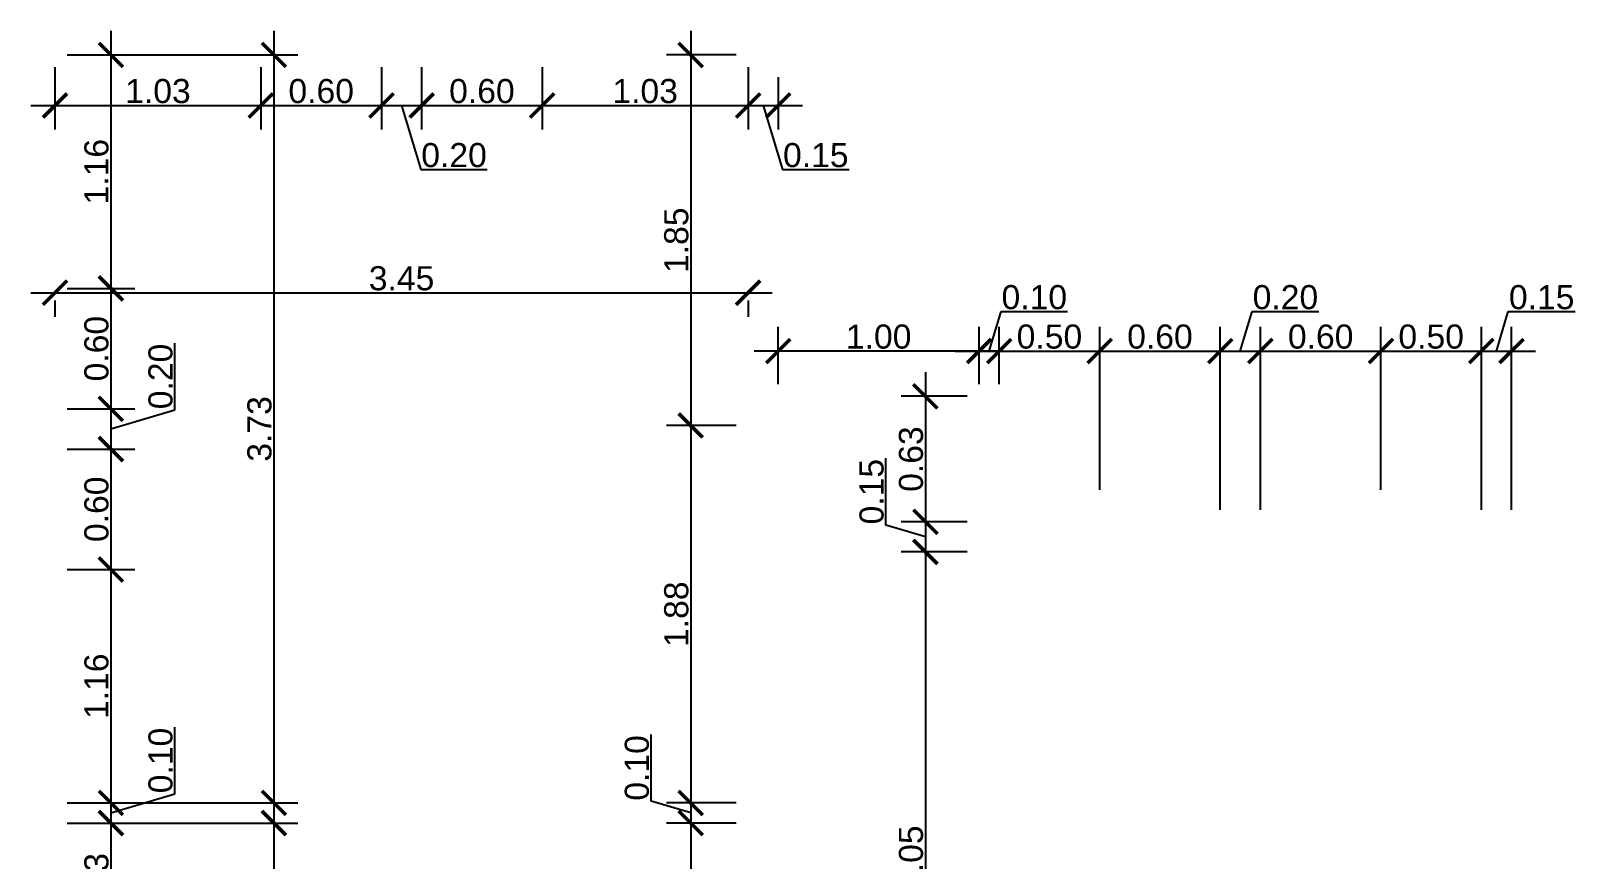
# Model space of a CAD drawing. Header units: inches. Extents: x 2 to 188, y -54 to 24.
# Drawn here: x 144.98 to 152.66, y 7.85 to 11.97 of the extents above; entities that cross this region are included whole.
import ezdxf

# ---------------------------------------------------------------- set-up
doc = ezdxf.new("R2010")
doc.units = ezdxf.units.IN
doc.header["$MEASUREMENT"] = 0
doc.header["$PDMODE"] = 34
doc.styles.get("Standard").update_dxf_attribs({"font": 'arial.ttf'})
doc.dimstyles.new('A100', dxfattribs={"dimscale": 0, "dimtxt": 0.12, "dimasz": 0.12, "dimexe": 0.12, "dimexo": 0.06, "dimgap": 0.01, "dimtad": 1, "dimzin": 0, "dimdsep": 46, "dimtxsty": 'Standard', "dimblk": 'ARCHTICK', "dimcen": 0.09, "dimdle": 0.12, "dimclrd": 1, "dimclre": 1, "dimclrt": 3, "dimadec": 0, "dimazin": 0, "dimtfac": 1, "dimtofl": 0, "dimtmove": 1, "dimatfit": 3, "dimfxl": 1, "dimtolj": 1, "dimtzin": 0, "dimarcsym": 0})

# ---------------------------------------------------------------- blocks, each defined once
blk = doc.blocks.new('_ArchTick')
at = {"color": 0, "linetype": 'ByBlock', "const_width": 0.15}
blk.add_lwpolyline([(-0.5, -0.5), (0.5, 0.5)], dxfattribs=at)
blk = doc.blocks.new('*D217')
at = {"color": 1, "lineweight": -2, "transparency": 16777216}
for p, q in [((145.3733, 11.9706), (145.3733, 10.5681)), ((145.1551, 11.8506), (145.4933, 11.8506)), ((145.1551, 10.6881), (145.4933, 10.6881))]:
    blk.add_line(p, q, dxfattribs=at)
at = {"layer": 'DEFPOINTS', "color": 0, "transparency": 16777216}
for p in [(145.0951, 11.8506), (145.0951, 10.6881), (145.3733, 10.6881)]:
    blk.add_point(p, dxfattribs=at)
at = {"color": 1, "lineweight": -2, "transparency": 16777216, "xscale": 0.12, "yscale": 0.12, "zscale": 0.12}
for p, rotation in [((145.3733, 11.8506), 90), ((145.3733, 10.6881), 270)]:
    blk.add_blockref('_ArchTick', p, dxfattribs=dict(at, rotation=rotation))
at = {"color": 3, "transparency": 16777216, "insert": (145.302, 11.2693), "char_height": 0.12, "attachment_point": 5, "rotation": 90}
blk.add_mtext('\\A1;1.16', dxfattribs=at)
blk = doc.blocks.new('*D218')
at = {"color": 1, "lineweight": -2, "transparency": 16777216}
for p, q in [((145.3733, 10.8081), (145.3733, 9.9681)), ((145.1551, 10.6881), (145.4933, 10.6881)), ((145.1551, 10.0881), (145.4933, 10.0881))]:
    blk.add_line(p, q, dxfattribs=at)
at = {"layer": 'DEFPOINTS', "color": 0, "transparency": 16777216}
for p in [(145.0951, 10.6881), (145.0951, 10.0881), (145.3733, 10.0881)]:
    blk.add_point(p, dxfattribs=at)
at = {"color": 1, "lineweight": -2, "transparency": 16777216, "xscale": 0.12, "yscale": 0.12, "zscale": 0.12}
for p, rotation in [((145.3733, 10.6881), 90), ((145.3733, 10.0881), 270)]:
    blk.add_blockref('_ArchTick', p, dxfattribs=dict(at, rotation=rotation))
at = {"color": 3, "transparency": 16777216, "insert": (145.302, 10.3881), "char_height": 0.12, "attachment_point": 5, "rotation": 90}
blk.add_mtext('\\A1;0.60', dxfattribs=at)
blk = doc.blocks.new('*D219')
at = {"color": 1, "lineweight": -2, "transparency": 16777216}
for p, q in [((145.6921, 10.0837), (145.6921, 10.415)), ((145.3733, 10.2081), (145.3733, 9.7681)), ((145.1551, 10.0881), (145.4933, 10.0881)), ((145.3733, 9.9881), (145.6921, 10.0837)), ((145.1551, 9.8881), (145.4933, 9.8881))]:
    blk.add_line(p, q, dxfattribs=at)
at = {"layer": 'DEFPOINTS', "color": 0, "transparency": 16777216}
for p in [(145.0951, 10.0881), (145.0951, 9.8881), (145.3733, 9.8881)]:
    blk.add_point(p, dxfattribs=at)
at = {"color": 1, "lineweight": -2, "transparency": 16777216, "xscale": 0.12, "yscale": 0.12, "zscale": 0.12}
for p, rotation in [((145.3733, 10.0881), 90), ((145.3733, 9.8881), 270)]:
    blk.add_blockref('_ArchTick', p, dxfattribs=dict(at, rotation=rotation))
at = {"color": 3, "transparency": 16777216, "insert": (145.6209, 10.2494), "char_height": 0.12, "attachment_point": 5, "rotation": 90}
blk.add_mtext('\\A1;0.20', dxfattribs=at)
blk = doc.blocks.new('*D220')
at = {"color": 1, "lineweight": -2, "transparency": 16777216}
for p, q in [((145.3733, 10.0081), (145.3733, 9.1681)), ((145.1551, 9.8881), (145.4933, 9.8881)), ((145.1551, 9.2881), (145.4933, 9.2881))]:
    blk.add_line(p, q, dxfattribs=at)
at = {"layer": 'DEFPOINTS', "color": 0, "transparency": 16777216}
for p in [(145.0951, 9.8881), (145.0951, 9.2881), (145.3733, 9.2881)]:
    blk.add_point(p, dxfattribs=at)
at = {"color": 1, "lineweight": -2, "transparency": 16777216, "xscale": 0.12, "yscale": 0.12, "zscale": 0.12}
for p, rotation in [((145.3733, 9.8881), 90), ((145.3733, 9.2881), 270)]:
    blk.add_blockref('_ArchTick', p, dxfattribs=dict(at, rotation=rotation))
at = {"color": 3, "transparency": 16777216, "insert": (145.302, 9.5881), "char_height": 0.12, "attachment_point": 5, "rotation": 90}
blk.add_mtext('\\A1;0.60', dxfattribs=at)
blk = doc.blocks.new('*D221')
at = {"color": 1, "lineweight": -2, "transparency": 16777216}
for p, q in [((145.3733, 9.4081), (145.3733, 8.0056)), ((145.1551, 9.2881), (145.4933, 9.2881)), ((145.1551, 8.1256), (145.4933, 8.1256))]:
    blk.add_line(p, q, dxfattribs=at)
at = {"layer": 'DEFPOINTS', "color": 0, "transparency": 16777216}
for p in [(145.0951, 9.2881), (145.0951, 8.1256), (145.3733, 8.1256)]:
    blk.add_point(p, dxfattribs=at)
at = {"color": 1, "lineweight": -2, "transparency": 16777216, "xscale": 0.12, "yscale": 0.12, "zscale": 0.12}
for p, rotation in [((145.3733, 9.2881), 90), ((145.3733, 8.1256), 270)]:
    blk.add_blockref('_ArchTick', p, dxfattribs=dict(at, rotation=rotation))
at = {"color": 3, "transparency": 16777216, "insert": (145.302, 8.7068), "char_height": 0.12, "attachment_point": 5, "rotation": 90}
blk.add_mtext('\\A1;1.16', dxfattribs=at)
blk = doc.blocks.new('*D222')
at = {"color": 1, "lineweight": -2, "transparency": 16777216}
for p, q in [((145.6921, 8.1712), (145.6921, 8.5025)), ((145.3733, 8.2456), (145.3733, 7.9056)), ((145.3733, 8.0756), (145.6921, 8.1712)), ((145.1551, 8.1256), (145.4933, 8.1256)), ((145.1551, 8.0256), (145.4933, 8.0256))]:
    blk.add_line(p, q, dxfattribs=at)
at = {"layer": 'DEFPOINTS', "color": 0, "transparency": 16777216}
for p in [(145.0951, 8.1256), (145.0951, 8.0256), (145.3733, 8.0256)]:
    blk.add_point(p, dxfattribs=at)
at = {"color": 1, "lineweight": -2, "transparency": 16777216, "xscale": 0.12, "yscale": 0.12, "zscale": 0.12}
for p, rotation in [((145.3733, 8.1256), 90), ((145.3733, 8.0256), 270)]:
    blk.add_blockref('_ArchTick', p, dxfattribs=dict(at, rotation=rotation))
at = {"color": 3, "transparency": 16777216, "insert": (145.6209, 8.3369), "char_height": 0.12, "attachment_point": 5, "rotation": 90}
blk.add_mtext('\\A1;0.10', dxfattribs=at)
blk = doc.blocks.new('*D223')
at = {"color": 1, "lineweight": -2, "transparency": 16777216}
for p, q in [((145.3733, 8.1456), (145.3733, 7.2806)), ((145.1551, 8.0256), (145.4933, 8.0256)), ((145.1551, 7.4006), (145.4933, 7.4006))]:
    blk.add_line(p, q, dxfattribs=at)
at = {"layer": 'DEFPOINTS', "color": 0, "transparency": 16777216}
for p in [(145.0951, 8.0256), (145.0951, 7.4006), (145.3733, 7.4006)]:
    blk.add_point(p, dxfattribs=at)
at = {"color": 1, "lineweight": -2, "transparency": 16777216, "xscale": 0.12, "yscale": 0.12, "zscale": 0.12}
for p, rotation in [((145.3733, 8.0256), 90), ((145.3733, 7.4006), 270)]:
    blk.add_blockref('_ArchTick', p, dxfattribs=dict(at, rotation=rotation))
at = {"color": 3, "transparency": 16777216, "insert": (145.302, 7.7131), "char_height": 0.12, "attachment_point": 5, "rotation": 90}
blk.add_mtext('\\A1;0.63', dxfattribs=at)
blk = doc.blocks.new('*D239')
at = {"color": 1, "lineweight": -2, "transparency": 16777216}
for p, q in [((146.1847, 11.9706), (146.1847, 8.0056)), ((145.1551, 11.8506), (146.3047, 11.8506)), ((145.1551, 8.1256), (146.3047, 8.1256))]:
    blk.add_line(p, q, dxfattribs=at)
at = {"layer": 'DEFPOINTS', "color": 0, "transparency": 16777216}
for p in [(145.0951, 11.8506), (145.0951, 8.1256), (146.1847, 8.1256)]:
    blk.add_point(p, dxfattribs=at)
at = {"color": 1, "lineweight": -2, "transparency": 16777216, "xscale": 0.12, "yscale": 0.12, "zscale": 0.12}
for p, rotation in [((146.1847, 11.8506), 90), ((146.1847, 8.1256), 270)]:
    blk.add_blockref('_ArchTick', p, dxfattribs=dict(at, rotation=rotation))
at = {"color": 3, "transparency": 16777216, "insert": (146.1134, 9.9881), "char_height": 0.12, "attachment_point": 5, "rotation": 90}
blk.add_mtext('\\A1;3.73', dxfattribs=at)
blk = doc.blocks.new('*D241')
at = {"color": 1, "lineweight": -2, "transparency": 16777216}
for p, q in [((146.1847, 8.1456), (146.1847, 5.2556)), ((145.1551, 8.0256), (146.3047, 8.0256)), ((145.1551, 5.3756), (146.3047, 5.3756))]:
    blk.add_line(p, q, dxfattribs=at)
at = {"layer": 'DEFPOINTS', "color": 0, "transparency": 16777216}
for p in [(145.0951, 8.0256), (145.0951, 5.3756), (146.1847, 5.3756)]:
    blk.add_point(p, dxfattribs=at)
at = {"color": 1, "lineweight": -2, "transparency": 16777216, "xscale": 0.12, "yscale": 0.12, "zscale": 0.12}
for p, rotation in [((146.1847, 8.0256), 90), ((146.1847, 5.3756), 270)]:
    blk.add_blockref('_ArchTick', p, dxfattribs=dict(at, rotation=rotation))
at = {"color": 3, "transparency": 16777216, "insert": (146.1134, 6.7006), "char_height": 0.12, "attachment_point": 5, "rotation": 90}
blk.add_mtext('\\A1;2.65', dxfattribs=at)
blk = doc.blocks.new('*D246')
at = {"color": 1, "lineweight": -2, "transparency": 16777216}
for p, q in [((148.2594, 11.9706), (148.2594, 9.8854)), ((148.4851, 11.8506), (148.1394, 11.8506)), ((148.4851, 10.0054), (148.1394, 10.0054))]:
    blk.add_line(p, q, dxfattribs=at)
at = {"layer": 'DEFPOINTS', "color": 0, "transparency": 16777216}
for p in [(148.5451, 11.8506), (148.2594, 10.0054), (148.5451, 10.0054)]:
    blk.add_point(p, dxfattribs=at)
at = {"color": 1, "lineweight": -2, "transparency": 16777216, "xscale": 0.12, "yscale": 0.12, "zscale": 0.12}
for p, rotation in [((148.2594, 11.8506), 90), ((148.2594, 10.0054), 270)]:
    blk.add_blockref('_ArchTick', p, dxfattribs=dict(at, rotation=rotation))
at = {"color": 3, "transparency": 16777216, "insert": (148.1882, 10.928), "char_height": 0.12, "attachment_point": 5, "rotation": 90}
blk.add_mtext('\\A1;1.85', dxfattribs=at)
blk = doc.blocks.new('*D247')
at = {"color": 1, "lineweight": -2, "transparency": 16777216}
for p, q in [((148.2594, 10.1254), (148.2594, 8.0056)), ((148.4851, 10.0054), (148.1394, 10.0054)), ((148.4851, 8.1256), (148.1394, 8.1256))]:
    blk.add_line(p, q, dxfattribs=at)
at = {"layer": 'DEFPOINTS', "color": 0, "transparency": 16777216}
for p in [(148.5451, 10.0054), (148.2594, 8.1256), (148.5451, 8.1256)]:
    blk.add_point(p, dxfattribs=at)
at = {"color": 1, "lineweight": -2, "transparency": 16777216, "xscale": 0.12, "yscale": 0.12, "zscale": 0.12}
for p, rotation in [((148.2594, 10.0054), 90), ((148.2594, 8.1256), 270)]:
    blk.add_blockref('_ArchTick', p, dxfattribs=dict(at, rotation=rotation))
at = {"color": 3, "transparency": 16777216, "insert": (148.1882, 9.0655), "char_height": 0.12, "attachment_point": 5, "rotation": 90}
blk.add_mtext('\\A1;1.88', dxfattribs=at)
blk = doc.blocks.new('*D248')
at = {"color": 1, "lineweight": -2, "transparency": 16777216}
for p, q in [((148.0632, 8.1345), (148.0632, 8.4658)), ((148.2594, 8.2456), (148.2594, 7.9056)), ((148.2594, 8.0756), (148.0632, 8.1345)), ((148.4851, 8.1256), (148.1394, 8.1256)), ((148.4851, 8.0256), (148.1394, 8.0256))]:
    blk.add_line(p, q, dxfattribs=at)
at = {"layer": 'DEFPOINTS', "color": 0, "transparency": 16777216}
for p in [(148.5451, 8.1256), (148.2594, 8.0256), (148.5451, 8.0256)]:
    blk.add_point(p, dxfattribs=at)
at = {"color": 1, "lineweight": -2, "transparency": 16777216, "xscale": 0.12, "yscale": 0.12, "zscale": 0.12}
for p, rotation in [((148.2594, 8.1256), 90), ((148.2594, 8.0256), 270)]:
    blk.add_blockref('_ArchTick', p, dxfattribs=dict(at, rotation=rotation))
at = {"color": 3, "transparency": 16777216, "insert": (147.9919, 8.3001), "char_height": 0.12, "attachment_point": 5, "rotation": 90}
blk.add_mtext('\\A1;0.10', dxfattribs=at)
blk = doc.blocks.new('*D249')
at = {"color": 1, "lineweight": -2, "transparency": 16777216}
for p, q in [((148.2594, 8.1456), (148.2594, 6.2556)), ((148.4851, 8.0256), (148.1394, 8.0256)), ((148.5351, 6.3756), (148.1394, 6.3756))]:
    blk.add_line(p, q, dxfattribs=at)
at = {"layer": 'DEFPOINTS', "color": 0, "transparency": 16777216}
for p in [(148.5451, 8.0256), (148.2594, 6.3756), (148.5951, 6.3756)]:
    blk.add_point(p, dxfattribs=at)
at = {"color": 1, "lineweight": -2, "transparency": 16777216, "xscale": 0.12, "yscale": 0.12, "zscale": 0.12}
for p, rotation in [((148.2594, 8.0256), 90), ((148.2594, 6.3756), 270)]:
    blk.add_blockref('_ArchTick', p, dxfattribs=dict(at, rotation=rotation))
at = {"color": 3, "transparency": 16777216, "insert": (148.1882, 7.2006), "char_height": 0.12, "attachment_point": 5, "rotation": 90}
blk.add_mtext('\\A1;1.65', dxfattribs=at)
blk = doc.blocks.new('*D300')
at = {"color": 1, "lineweight": -2, "transparency": 16777216}
for p, q in [((149.4277, 10.2706), (149.4277, 9.4056)), ((149.6351, 10.1506), (149.3077, 10.1506)), ((149.6351, 9.5256), (149.3077, 9.5256))]:
    blk.add_line(p, q, dxfattribs=at)
at = {"layer": 'DEFPOINTS', "color": 0, "transparency": 16777216}
for p in [(149.6951, 10.1506), (149.4277, 9.5256), (149.6951, 9.5256)]:
    blk.add_point(p, dxfattribs=at)
at = {"color": 1, "lineweight": -2, "transparency": 16777216, "xscale": 0.12, "yscale": 0.12, "zscale": 0.12}
for p, rotation in [((149.4277, 10.1506), 90), ((149.4277, 9.5256), 270)]:
    blk.add_blockref('_ArchTick', p, dxfattribs=dict(at, rotation=rotation))
at = {"color": 3, "transparency": 16777216, "insert": (149.3564, 9.8381), "char_height": 0.12, "attachment_point": 5, "rotation": 90}
blk.add_mtext('\\A1;0.63', dxfattribs=at)
blk = doc.blocks.new('*D301')
at = {"color": 1, "lineweight": -2, "transparency": 16777216}
for p, q in [((149.2315, 9.5095), (149.2315, 9.8421)), ((149.4277, 9.6456), (149.4277, 9.2556)), ((149.4277, 9.4506), (149.2315, 9.5095)), ((149.6351, 9.5256), (149.3077, 9.5256)), ((149.6351, 9.3756), (149.3077, 9.3756))]:
    blk.add_line(p, q, dxfattribs=at)
at = {"layer": 'DEFPOINTS', "color": 0, "transparency": 16777216}
for p in [(149.6951, 9.5256), (149.4277, 9.3756), (149.6951, 9.3756)]:
    blk.add_point(p, dxfattribs=at)
at = {"color": 1, "lineweight": -2, "transparency": 16777216, "xscale": 0.12, "yscale": 0.12, "zscale": 0.12}
for p, rotation in [((149.4277, 9.5256), 90), ((149.4277, 9.3756), 270)]:
    blk.add_blockref('_ArchTick', p, dxfattribs=dict(at, rotation=rotation))
at = {"color": 3, "transparency": 16777216, "insert": (149.1602, 9.6758), "char_height": 0.12, "attachment_point": 5, "rotation": 90}
blk.add_mtext('\\A1;0.15', dxfattribs=at)
blk = doc.blocks.new('*D302')
at = {"color": 1, "lineweight": -2, "transparency": 16777216}
for p, q in [((149.4277, 9.4956), (149.4277, 6.2056)), ((149.6351, 9.3756), (149.3077, 9.3756)), ((149.6351, 6.3256), (149.3077, 6.3256))]:
    blk.add_line(p, q, dxfattribs=at)
at = {"layer": 'DEFPOINTS', "color": 0, "transparency": 16777216}
for p in [(149.6951, 9.3756), (149.4277, 6.3256), (149.6951, 6.3256)]:
    blk.add_point(p, dxfattribs=at)
at = {"color": 1, "lineweight": -2, "transparency": 16777216, "xscale": 0.12, "yscale": 0.12, "zscale": 0.12}
for p, rotation in [((149.4277, 9.3756), 90), ((149.4277, 6.3256), 270)]:
    blk.add_blockref('_ArchTick', p, dxfattribs=dict(at, rotation=rotation))
at = {"color": 3, "transparency": 16777216, "insert": (149.3564, 7.8506), "char_height": 0.12, "attachment_point": 5, "rotation": 90}
blk.add_mtext('\\A1;3.05', dxfattribs=at)
blk = doc.blocks.new('*D313')
at = {"color": 1, "lineweight": -2, "transparency": 16777216}
for p, q in [((145.0951, 11.7906), (145.0951, 11.4788)), ((146.1201, 11.7906), (146.1201, 11.4788)), ((144.9751, 11.5988), (146.2401, 11.5988))]:
    blk.add_line(p, q, dxfattribs=at)
at = {"layer": 'DEFPOINTS', "color": 0, "transparency": 16777216}
for p in [(145.0951, 11.8506), (146.1201, 11.8506), (146.1201, 11.5988)]:
    blk.add_point(p, dxfattribs=at)
at = {"color": 1, "lineweight": -2, "transparency": 16777216, "xscale": 0.12, "yscale": 0.12, "zscale": 0.12, "rotation": 180}
blk.add_blockref('_ArchTick', (145.0951, 11.5988), dxfattribs=at)
at = {"color": 1, "lineweight": -2, "transparency": 16777216, "xscale": 0.12, "yscale": 0.12, "zscale": 0.12}
blk.add_blockref('_ArchTick', (146.1201, 11.5988), dxfattribs=at)
at = {"color": 3, "transparency": 16777216, "insert": (145.6076, 11.6701), "char_height": 0.12, "attachment_point": 5}
blk.add_mtext('\\A1;1.03', dxfattribs=at)
blk = doc.blocks.new('*D314')
at = {"color": 1, "lineweight": -2, "transparency": 16777216}
for p, q in [((146.1201, 11.7906), (146.1201, 11.4788)), ((146.7201, 11.7906), (146.7201, 11.4788)), ((146.0001, 11.5988), (146.8401, 11.5988))]:
    blk.add_line(p, q, dxfattribs=at)
at = {"layer": 'DEFPOINTS', "color": 0, "transparency": 16777216}
for p in [(146.1201, 11.8506), (146.7201, 11.8506), (146.7201, 11.5988)]:
    blk.add_point(p, dxfattribs=at)
at = {"color": 1, "lineweight": -2, "transparency": 16777216, "xscale": 0.12, "yscale": 0.12, "zscale": 0.12, "rotation": 180}
blk.add_blockref('_ArchTick', (146.1201, 11.5988), dxfattribs=at)
at = {"color": 1, "lineweight": -2, "transparency": 16777216, "xscale": 0.12, "yscale": 0.12, "zscale": 0.12}
blk.add_blockref('_ArchTick', (146.7201, 11.5988), dxfattribs=at)
at = {"color": 3, "transparency": 16777216, "insert": (146.4201, 11.6701), "char_height": 0.12, "attachment_point": 5}
blk.add_mtext('\\A1;0.60', dxfattribs=at)
blk = doc.blocks.new('*D315')
at = {"color": 1, "lineweight": -2, "transparency": 16777216}
for p, q in [((146.7201, 11.7906), (146.7201, 11.4788)), ((146.9201, 11.7906), (146.9201, 11.4788)), ((146.6001, 11.5988), (147.0401, 11.5988)), ((146.8201, 11.5988), (146.9158, 11.28)), ((146.9158, 11.28), (147.2471, 11.28))]:
    blk.add_line(p, q, dxfattribs=at)
at = {"layer": 'DEFPOINTS', "color": 0, "transparency": 16777216}
for p in [(146.7201, 11.8506), (146.9201, 11.8506), (146.9201, 11.5988)]:
    blk.add_point(p, dxfattribs=at)
at = {"color": 1, "lineweight": -2, "transparency": 16777216, "xscale": 0.12, "yscale": 0.12, "zscale": 0.12, "rotation": 180}
blk.add_blockref('_ArchTick', (146.7201, 11.5988), dxfattribs=at)
at = {"color": 1, "lineweight": -2, "transparency": 16777216, "xscale": 0.12, "yscale": 0.12, "zscale": 0.12}
blk.add_blockref('_ArchTick', (146.9201, 11.5988), dxfattribs=at)
at = {"color": 3, "transparency": 16777216, "insert": (147.0814, 11.3512), "char_height": 0.12, "attachment_point": 5}
blk.add_mtext('\\A1;0.20', dxfattribs=at)
blk = doc.blocks.new('*D316')
at = {"color": 1, "lineweight": -2, "transparency": 16777216}
for p, q in [((146.9201, 11.7906), (146.9201, 11.4788)), ((147.5201, 11.7906), (147.5201, 11.4788)), ((146.8001, 11.5988), (147.6401, 11.5988))]:
    blk.add_line(p, q, dxfattribs=at)
at = {"layer": 'DEFPOINTS', "color": 0, "transparency": 16777216}
for p in [(146.9201, 11.8506), (147.5201, 11.8506), (147.5201, 11.5988)]:
    blk.add_point(p, dxfattribs=at)
at = {"color": 1, "lineweight": -2, "transparency": 16777216, "xscale": 0.12, "yscale": 0.12, "zscale": 0.12, "rotation": 180}
blk.add_blockref('_ArchTick', (146.9201, 11.5988), dxfattribs=at)
at = {"color": 1, "lineweight": -2, "transparency": 16777216, "xscale": 0.12, "yscale": 0.12, "zscale": 0.12}
blk.add_blockref('_ArchTick', (147.5201, 11.5988), dxfattribs=at)
at = {"color": 3, "transparency": 16777216, "insert": (147.2201, 11.6701), "char_height": 0.12, "attachment_point": 5}
blk.add_mtext('\\A1;0.60', dxfattribs=at)
blk = doc.blocks.new('*D317')
at = {"color": 1, "lineweight": -2, "transparency": 16777216}
for p, q in [((147.5201, 11.7906), (147.5201, 11.4788)), ((148.5451, 11.7906), (148.5451, 11.4788)), ((147.4001, 11.5988), (148.6651, 11.5988))]:
    blk.add_line(p, q, dxfattribs=at)
at = {"layer": 'DEFPOINTS', "color": 0, "transparency": 16777216}
for p in [(147.5201, 11.8506), (148.5451, 11.8506), (148.5451, 11.5988)]:
    blk.add_point(p, dxfattribs=at)
at = {"color": 1, "lineweight": -2, "transparency": 16777216, "xscale": 0.12, "yscale": 0.12, "zscale": 0.12, "rotation": 180}
blk.add_blockref('_ArchTick', (147.5201, 11.5988), dxfattribs=at)
at = {"color": 1, "lineweight": -2, "transparency": 16777216, "xscale": 0.12, "yscale": 0.12, "zscale": 0.12}
blk.add_blockref('_ArchTick', (148.5451, 11.5988), dxfattribs=at)
at = {"color": 3, "transparency": 16777216, "insert": (148.0326, 11.6701), "char_height": 0.12, "attachment_point": 5}
blk.add_mtext('\\A1;1.03', dxfattribs=at)
blk = doc.blocks.new('*D318')
at = {"color": 1, "lineweight": -2, "transparency": 16777216}
for p, q in [((148.5451, 11.7906), (148.5451, 11.4788)), ((148.6951, 11.7406), (148.6951, 11.4788)), ((148.4251, 11.5988), (148.8151, 11.5988)), ((148.6201, 11.5988), (148.7158, 11.28)), ((148.7158, 11.28), (149.0484, 11.28))]:
    blk.add_line(p, q, dxfattribs=at)
at = {"layer": 'DEFPOINTS', "color": 0, "transparency": 16777216}
for p in [(148.5451, 11.8506), (148.6951, 11.8006), (148.6951, 11.5988)]:
    blk.add_point(p, dxfattribs=at)
at = {"color": 1, "lineweight": -2, "transparency": 16777216, "xscale": 0.12, "yscale": 0.12, "zscale": 0.12, "rotation": 180}
blk.add_blockref('_ArchTick', (148.5451, 11.5988), dxfattribs=at)
at = {"color": 1, "lineweight": -2, "transparency": 16777216, "xscale": 0.12, "yscale": 0.12, "zscale": 0.12}
blk.add_blockref('_ArchTick', (148.6951, 11.5988), dxfattribs=at)
at = {"color": 3, "transparency": 16777216, "insert": (148.8821, 11.3512), "char_height": 0.12, "attachment_point": 5}
blk.add_mtext('\\A1;0.15', dxfattribs=at)
blk = doc.blocks.new('*D319')
at = {"color": 1, "lineweight": -2, "transparency": 16777216}
for p, q in [((148.6951, 10.2106), (148.6951, 10.4962)), ((149.6951, 10.2106), (149.6951, 10.4962)), ((149.8151, 10.3762), (148.5751, 10.3762))]:
    blk.add_line(p, q, dxfattribs=at)
at = {"layer": 'DEFPOINTS', "color": 0, "transparency": 16777216}
for p in [(148.6951, 10.3762), (148.6951, 10.1506), (149.6951, 10.1506)]:
    blk.add_point(p, dxfattribs=at)
at = {"color": 1, "lineweight": -2, "transparency": 16777216, "xscale": 0.12, "yscale": 0.12, "zscale": 0.12, "rotation": 180}
blk.add_blockref('_ArchTick', (148.6951, 10.3762), dxfattribs=at)
at = {"color": 1, "lineweight": -2, "transparency": 16777216, "xscale": 0.12, "yscale": 0.12, "zscale": 0.12}
blk.add_blockref('_ArchTick', (149.6951, 10.3762), dxfattribs=at)
at = {"color": 3, "transparency": 16777216, "insert": (149.1951, 10.4474), "char_height": 0.12, "attachment_point": 5}
blk.add_mtext('\\A1;1.00', dxfattribs=at)
blk = doc.blocks.new('*D320')
at = {"color": 1, "lineweight": -2, "transparency": 16777216}
for p, q in [((149.7451, 10.3762), (149.804, 10.5724)), ((149.804, 10.5724), (150.1353, 10.5724)), ((149.6951, 10.2106), (149.6951, 10.4962)), ((149.7951, 10.2106), (149.7951, 10.4962)), ((149.5751, 10.3762), (149.9151, 10.3762))]:
    blk.add_line(p, q, dxfattribs=at)
at = {"layer": 'DEFPOINTS', "color": 0, "transparency": 16777216}
for p in [(149.7951, 10.3762), (149.6951, 10.1506), (149.7951, 10.1506)]:
    blk.add_point(p, dxfattribs=at)
at = {"color": 1, "lineweight": -2, "transparency": 16777216, "xscale": 0.12, "yscale": 0.12, "zscale": 0.12, "rotation": 180}
blk.add_blockref('_ArchTick', (149.6951, 10.3762), dxfattribs=at)
at = {"color": 1, "lineweight": -2, "transparency": 16777216, "xscale": 0.12, "yscale": 0.12, "zscale": 0.12}
blk.add_blockref('_ArchTick', (149.7951, 10.3762), dxfattribs=at)
at = {"color": 3, "transparency": 16777216, "insert": (149.9697, 10.6437), "char_height": 0.12, "attachment_point": 5}
blk.add_mtext('\\A1;0.10', dxfattribs=at)
blk = doc.blocks.new('*D321')
at = {"color": 1, "lineweight": -2, "transparency": 16777216}
for p, q in [((149.7951, 10.2106), (149.7951, 10.4962)), ((150.2951, 9.6856), (150.2951, 10.4962)), ((149.6751, 10.3762), (150.4151, 10.3762))]:
    blk.add_line(p, q, dxfattribs=at)
at = {"layer": 'DEFPOINTS', "color": 0, "transparency": 16777216}
for p in [(150.2951, 10.3762), (149.7951, 10.1506), (150.2951, 9.6256)]:
    blk.add_point(p, dxfattribs=at)
at = {"color": 1, "lineweight": -2, "transparency": 16777216, "xscale": 0.12, "yscale": 0.12, "zscale": 0.12, "rotation": 180}
blk.add_blockref('_ArchTick', (149.7951, 10.3762), dxfattribs=at)
at = {"color": 1, "lineweight": -2, "transparency": 16777216, "xscale": 0.12, "yscale": 0.12, "zscale": 0.12}
blk.add_blockref('_ArchTick', (150.2951, 10.3762), dxfattribs=at)
at = {"color": 3, "transparency": 16777216, "insert": (150.0451, 10.4474), "char_height": 0.12, "attachment_point": 5}
blk.add_mtext('\\A1;0.50', dxfattribs=at)
blk = doc.blocks.new('*D363')
at = {"color": 1, "lineweight": -2, "transparency": 16777216}
for p, q in [((150.2951, 9.6856), (150.2951, 10.4962)), ((150.8951, 9.5856), (150.8951, 10.4962)), ((150.1751, 10.3762), (151.0151, 10.3762))]:
    blk.add_line(p, q, dxfattribs=at)
at = {"layer": 'DEFPOINTS', "color": 0, "transparency": 16777216}
for p in [(150.8951, 10.3762), (150.2951, 9.6256), (150.8951, 9.5256)]:
    blk.add_point(p, dxfattribs=at)
at = {"color": 1, "lineweight": -2, "transparency": 16777216, "xscale": 0.12, "yscale": 0.12, "zscale": 0.12, "rotation": 180}
blk.add_blockref('_ArchTick', (150.2951, 10.3762), dxfattribs=at)
at = {"color": 1, "lineweight": -2, "transparency": 16777216, "xscale": 0.12, "yscale": 0.12, "zscale": 0.12}
blk.add_blockref('_ArchTick', (150.8951, 10.3762), dxfattribs=at)
at = {"color": 3, "transparency": 16777216, "insert": (150.5951, 10.4474), "char_height": 0.12, "attachment_point": 5}
blk.add_mtext('\\A1;0.60', dxfattribs=at)
blk = doc.blocks.new('*D364')
at = {"color": 1, "lineweight": -2, "transparency": 16777216}
for p, q in [((150.9951, 10.3762), (151.054, 10.5724)), ((151.054, 10.5724), (151.3853, 10.5724)), ((150.8951, 9.5856), (150.8951, 10.4962)), ((151.0951, 9.5856), (151.0951, 10.4962)), ((150.7751, 10.3762), (151.2151, 10.3762))]:
    blk.add_line(p, q, dxfattribs=at)
at = {"layer": 'DEFPOINTS', "color": 0, "transparency": 16777216}
for p in [(151.0951, 10.3762), (150.8951, 9.5256), (151.0951, 9.5256)]:
    blk.add_point(p, dxfattribs=at)
at = {"color": 1, "lineweight": -2, "transparency": 16777216, "xscale": 0.12, "yscale": 0.12, "zscale": 0.12, "rotation": 180}
blk.add_blockref('_ArchTick', (150.8951, 10.3762), dxfattribs=at)
at = {"color": 1, "lineweight": -2, "transparency": 16777216, "xscale": 0.12, "yscale": 0.12, "zscale": 0.12}
blk.add_blockref('_ArchTick', (151.0951, 10.3762), dxfattribs=at)
at = {"color": 3, "transparency": 16777216, "insert": (151.2197, 10.6437), "char_height": 0.12, "attachment_point": 5}
blk.add_mtext('\\A1;0.20', dxfattribs=at)
blk = doc.blocks.new('*D365')
at = {"color": 1, "lineweight": -2, "transparency": 16777216}
for p, q in [((151.0951, 9.5856), (151.0951, 10.4962)), ((151.6951, 9.6856), (151.6951, 10.4962)), ((150.9751, 10.3762), (151.8151, 10.3762))]:
    blk.add_line(p, q, dxfattribs=at)
at = {"layer": 'DEFPOINTS', "color": 0, "transparency": 16777216}
for p in [(151.6951, 10.3762), (151.6951, 9.6256), (151.0951, 9.5256)]:
    blk.add_point(p, dxfattribs=at)
at = {"color": 1, "lineweight": -2, "transparency": 16777216, "xscale": 0.12, "yscale": 0.12, "zscale": 0.12, "rotation": 180}
blk.add_blockref('_ArchTick', (151.0951, 10.3762), dxfattribs=at)
at = {"color": 1, "lineweight": -2, "transparency": 16777216, "xscale": 0.12, "yscale": 0.12, "zscale": 0.12}
blk.add_blockref('_ArchTick', (151.6951, 10.3762), dxfattribs=at)
at = {"color": 3, "transparency": 16777216, "insert": (151.3951, 10.4474), "char_height": 0.12, "attachment_point": 5}
blk.add_mtext('\\A1;0.60', dxfattribs=at)
blk = doc.blocks.new('*D366')
at = {"color": 1, "lineweight": -2, "transparency": 16777216}
for p, q in [((151.6951, 9.6856), (151.6951, 10.4962)), ((152.1951, 9.5856), (152.1951, 10.4962)), ((151.5751, 10.3762), (152.3151, 10.3762))]:
    blk.add_line(p, q, dxfattribs=at)
at = {"layer": 'DEFPOINTS', "color": 0, "transparency": 16777216}
for p in [(152.1951, 10.3762), (151.6951, 9.6256), (152.1951, 9.5256)]:
    blk.add_point(p, dxfattribs=at)
at = {"color": 1, "lineweight": -2, "transparency": 16777216, "xscale": 0.12, "yscale": 0.12, "zscale": 0.12, "rotation": 180}
blk.add_blockref('_ArchTick', (151.6951, 10.3762), dxfattribs=at)
at = {"color": 1, "lineweight": -2, "transparency": 16777216, "xscale": 0.12, "yscale": 0.12, "zscale": 0.12}
blk.add_blockref('_ArchTick', (152.1951, 10.3762), dxfattribs=at)
at = {"color": 3, "transparency": 16777216, "insert": (151.9451, 10.4474), "char_height": 0.12, "attachment_point": 5}
blk.add_mtext('\\A1;0.50', dxfattribs=at)
blk = doc.blocks.new('*D367')
at = {"color": 1, "lineweight": -2, "transparency": 16777216}
for p, q in [((152.2701, 10.3762), (152.329, 10.5724)), ((152.329, 10.5724), (152.6616, 10.5724)), ((152.1951, 9.5856), (152.1951, 10.4962)), ((152.3451, 9.5856), (152.3451, 10.4962)), ((152.0751, 10.3762), (152.4651, 10.3762))]:
    blk.add_line(p, q, dxfattribs=at)
at = {"layer": 'DEFPOINTS', "color": 0, "transparency": 16777216}
for p in [(152.3451, 10.3762), (152.1951, 9.5256), (152.3451, 9.5256)]:
    blk.add_point(p, dxfattribs=at)
at = {"color": 1, "lineweight": -2, "transparency": 16777216, "xscale": 0.12, "yscale": 0.12, "zscale": 0.12, "rotation": 180}
blk.add_blockref('_ArchTick', (152.1951, 10.3762), dxfattribs=at)
at = {"color": 1, "lineweight": -2, "transparency": 16777216, "xscale": 0.12, "yscale": 0.12, "zscale": 0.12}
blk.add_blockref('_ArchTick', (152.3451, 10.3762), dxfattribs=at)
at = {"color": 3, "transparency": 16777216, "insert": (152.4953, 10.6437), "char_height": 0.12, "attachment_point": 5}
blk.add_mtext('\\A1;0.15', dxfattribs=at)
blk = doc.blocks.new('*D368')
at = {"color": 1, "lineweight": -2, "transparency": 16777216}
for p, q in [((144.9751, 10.6665), (148.6651, 10.6665)), ((145.0951, 10.6281), (145.0951, 10.5465)), ((148.5451, 10.6281), (148.5451, 10.5465))]:
    blk.add_line(p, q, dxfattribs=at)
at = {"layer": 'DEFPOINTS', "color": 0, "transparency": 16777216}
for p in [(145.0951, 10.6881), (148.5451, 10.6881), (148.5451, 10.6665)]:
    blk.add_point(p, dxfattribs=at)
at = {"color": 1, "lineweight": -2, "transparency": 16777216, "xscale": 0.12, "yscale": 0.12, "zscale": 0.12, "rotation": 180}
blk.add_blockref('_ArchTick', (145.0951, 10.6665), dxfattribs=at)
at = {"color": 1, "lineweight": -2, "transparency": 16777216, "xscale": 0.12, "yscale": 0.12, "zscale": 0.12}
blk.add_blockref('_ArchTick', (148.5451, 10.6665), dxfattribs=at)
at = {"color": 3, "transparency": 16777216, "insert": (146.8201, 10.7378), "char_height": 0.12, "attachment_point": 5}
blk.add_mtext('\\A1;3.45', dxfattribs=at)

msp = doc.modelspace()

# ---------------------------------------------------------------- dimensions: what is measured, and where the dimension line sits
for base, p1, p2, picture, middle in [((145.3733, 10.6881), (145.0951, 11.8506), (145.0951, 10.6881), '*D217', (145.302, 11.2693)), ((146.1846877753, 8.1255940805), (145.0951250896, 11.8505940805), (145.0951250896, 8.1255940805), '*D239', (146.1133780891, 9.9880940805)), ((148.2594, 10.0054), (148.5451, 11.8506), (148.5451, 10.0054), '*D246', (148.1882, 10.928)), ((145.3733, 10.0881), (145.0951, 10.6881), (145.0951, 10.0881), '*D218', (145.302, 10.3881)), ((145.3733, 9.8881), (145.0951, 10.0881), (145.0951, 9.8881), '*D219', (145.6209, 10.0937)), ((149.4277482559, 9.5255940805), (149.6951250896, 10.1505940805), (149.6951250896, 9.5255940805), '*D300', (149.3564385697, 9.8380940805)), ((148.2594, 8.1256), (148.5451, 10.0054), (148.5451, 8.1256), '*D247', (148.1882, 9.0655)), ((145.3733, 9.2881), (145.0951, 9.8881), (145.0951, 9.2881), '*D220', (145.302, 9.5881)), ((149.4277, 9.3756), (149.6951, 9.5256), (149.6951, 9.3756), '*D301', (149.1602, 9.5195)), ((149.4277, 6.3256), (149.6951, 9.3756), (149.6951, 6.3256), '*D302', (149.3564, 7.8506)), ((145.3733, 8.1256), (145.0951, 9.2881), (145.0951, 8.1256), '*D221', (145.302, 8.7068)), ((145.3733, 8.0256), (145.0951, 8.1256), (145.0951, 8.0256), '*D222', (145.6209, 8.1812)), ((148.2594, 8.0256), (148.5451, 8.1256), (148.5451, 8.0256), '*D248', (147.9919, 8.1445)), ((145.3733154996, 7.4005940805), (145.0951250896, 8.0255940805), (145.0951250896, 7.4005940805), '*D223', (145.3020058133, 7.7130940805)), ((146.1847, 5.3756), (145.0951, 8.0256), (145.0951, 5.3756), '*D241', (146.1134, 6.7006)), ((148.2594, 6.3756), (148.5451, 8.0256), (148.5951, 6.3756), '*D249', (148.1882, 7.2006))]:
    dim = msp.add_linear_dim(base=base, p1=p1, p2=p2, angle=90, dimstyle='A100', override={"dimscale": 1})
    dim.commit()
    dim.dimension.update_dxf_attribs({"geometry": picture, "text_midpoint": middle})
for base, p1, p2, picture, middle in [((146.1201250896, 11.598782407), (145.0951250896, 11.8505940805), (146.1201250896, 11.8505940805), '*D313', (145.6076250896, 11.6700920932)), ((146.7201, 11.5988), (146.1201, 11.8506), (146.7201, 11.8506), '*D314', (146.4201, 11.6701)), ((146.9201, 11.5988), (146.7201, 11.8506), (146.9201, 11.8506), '*D315', (146.9258, 11.3512)), ((147.5201, 11.5988), (146.9201, 11.8506), (147.5201, 11.8506), '*D316', (147.2201, 11.6701)), ((148.5451250896, 11.598782407), (147.5201250896, 11.8505940805), (148.5451250896, 11.8505940805), '*D317', (148.0326250896, 11.6700920932)), ((148.6951, 11.5988), (148.5451, 11.8506), (148.6951, 11.8006), '*D318', (148.7258, 11.3512)), ((148.5451, 10.6665), (145.0951, 10.6881), (148.5451, 10.6881), '*D368', (146.8201, 10.7378)), ((149.7951, 10.3762), (149.6951, 10.1506), (149.7951, 10.1506), '*D320', (149.814, 10.6437)), ((151.0951, 10.3762), (150.8951, 9.5256), (151.0951, 9.5256), '*D364', (151.064, 10.6437)), ((152.3451, 10.3762), (152.1951, 9.5256), (152.3451, 9.5256), '*D367', (152.339, 10.6437)), ((148.6951, 10.3762), (149.6951, 10.1506), (148.6951, 10.1506), '*D319', (149.1951, 10.4474)), ((150.2951, 10.3762), (149.7951, 10.1506), (150.2951, 9.6256), '*D321', (150.0451, 10.4474)), ((150.8951, 10.3762), (150.2951, 9.6256), (150.8951, 9.5256), '*D363', (150.5951, 10.4474)), ((151.6951, 10.3762), (151.0951, 9.5256), (151.6951, 9.6256), '*D365', (151.3951, 10.4474)), ((152.1951, 10.3762), (151.6951, 9.6256), (152.1951, 9.5256), '*D366', (151.9451, 10.4474))]:
    dim = msp.add_linear_dim(base=base, p1=p1, p2=p2, dimstyle='A100', override={"dimscale": 1})
    dim.commit()
    dim.dimension.update_dxf_attribs({"geometry": picture, "text_midpoint": middle})

doc.saveas('drawing.dxf')
